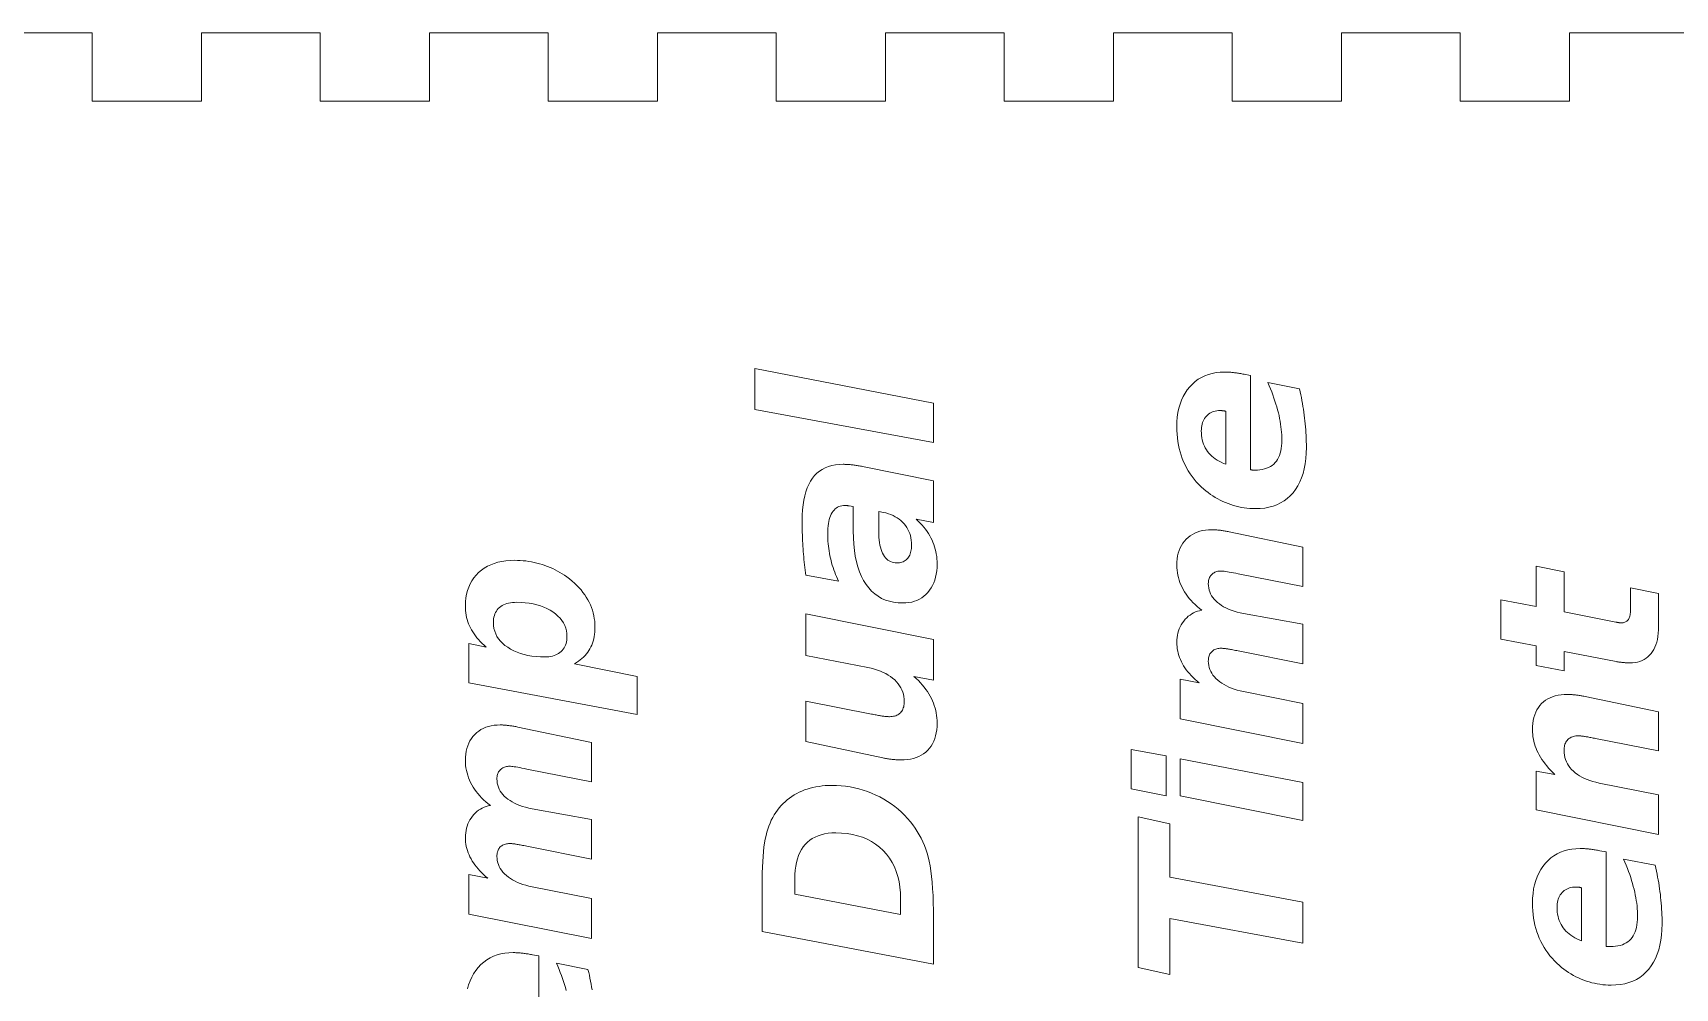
# Model space of a CAD drawing. Header units: millimetres. Extents: x 0 to 555, y 0 to 274.
# Drawn here: x 417.5 to 489.5, y 232.1 to 274 of the extents above; entities that cross this region are included whole.
import ezdxf

# ---------------------------------------------------------------- set-up
doc = ezdxf.new("R2010")
doc.units = ezdxf.units.MM
doc.layers.get('0').update_dxf_attribs({"linetype": 'CONTINUOUS', "lineweight": 0})

msp = doc.modelspace()

# ---------------------------------------------------------------- linework, layer by layer
for p, q in [((414.9, 274), (420.1, 274)), ((420.1, 274), (420.1, 271)), ((424.9, 271), (424.9, 274)), ((424.9, 274), (430.1, 274)), ((430.1, 274), (430.1, 271)), ((434.9, 271), (434.9, 274)), ((434.9, 274), (440.1, 274)), ((440.1, 274), (440.1, 271)), ((444.9, 271), (444.9, 274)), ((444.9, 274), (450.1, 274)), ((450.1, 274), (450.1, 271)), ((454.9, 271), (454.9, 274)), ((454.9, 274), (460.1, 274)), ((460.1, 274), (460.1, 271)), ((464.9, 271), (464.9, 274)), ((464.9, 274), (470.1, 274)), ((470.1, 274), (470.1, 271)), ((474.9, 271), (474.9, 274)), ((474.9, 274), (480.1, 274)), ((480.1, 274), (480.1, 271)), ((484.9, 271), (484.9, 274)), ((484.9, 274), (490.1, 274)), ((420.1, 271), (424.9, 271)), ((430.1, 271), (434.9, 271)), ((440.1, 271), (444.9, 271)), ((450.1, 271), (454.9, 271)), ((460.1, 271), (464.9, 271)), ((470.1, 271), (474.9, 271)), ((480.1, 271), (484.9, 271))]:
    msp.add_line(p, q)
for points in [[(449.16, 257.48), (449.16, 259.28), (457, 257.765), (457, 256.04), (449.16, 257.48)], [(470.618, 259.03), (470.896, 258.98), (470.896, 254.835), (470.903, 254.835), (470.911, 254.835), (470.919, 254.835), (470.927, 254.834), (470.937, 254.834), (470.947, 254.833), (470.957, 254.833), (470.968, 254.832), (470.98, 254.831), (470.992, 254.83), (471.004, 254.829), (471.016, 254.829), (471.027, 254.828), (471.037, 254.827), (471.047, 254.827), (471.057, 254.826), (471.065, 254.826), (471.073, 254.826), (471.081, 254.826), (471.088, 254.826), (471.205, 254.829), (471.315, 254.839), (471.42, 254.855), (471.518, 254.878), (471.611, 254.908), (471.697, 254.944), (471.778, 254.987), (471.852, 255.036), (471.921, 255.092), (471.983, 255.154), (472.039, 255.223), (472.089, 255.299), (472.134, 255.381), (472.172, 255.47), (472.205, 255.566), (472.231, 255.668), (472.252, 255.777), (472.267, 255.892), (472.275, 256.015), (472.278, 256.143), (472.277, 256.257), (472.272, 256.372), (472.265, 256.489), (472.254, 256.607), (472.24, 256.726), (472.223, 256.846), (472.203, 256.968), (472.18, 257.091), (472.154, 257.215), (472.125, 257.341), (472.092, 257.468), (472.056, 257.596), (472.018, 257.725), (471.976, 257.856), (471.932, 257.988), (471.884, 258.121), (471.833, 258.255), (471.78, 258.391), (471.723, 258.528), (471.664, 258.666), (473.046, 258.39), (473.077, 258.261), (473.106, 258.133), (473.133, 258.004), (473.158, 257.876), (473.182, 257.748), (473.204, 257.62), (473.225, 257.493), (473.244, 257.365), (473.261, 257.238), (473.277, 257.11), (473.291, 256.983), (473.304, 256.856), (473.316, 256.728), (473.326, 256.6), (473.334, 256.471), (473.341, 256.341), (473.347, 256.212), (473.351, 256.081), (473.353, 255.95), (473.354, 255.819), (473.348, 255.568), (473.33, 255.329), (473.301, 255.101), (473.26, 254.885), (473.208, 254.681), (473.144, 254.488), (473.068, 254.307), (472.98, 254.138), (472.881, 253.98), (472.77, 253.834), (472.648, 253.702), (472.517, 253.583), (472.376, 253.478), (472.225, 253.387), (472.064, 253.311), (471.894, 253.248), (471.714, 253.199), (471.525, 253.164), (471.326, 253.143), (471.117, 253.136), (470.993, 253.138), (470.871, 253.145), (470.749, 253.156), (470.628, 253.171), (470.507, 253.191), (470.388, 253.215), (470.269, 253.244), (470.151, 253.277), (470.033, 253.315), (469.917, 253.357), (469.801, 253.403), (469.687, 253.453), (469.576, 253.507), (469.466, 253.565), (469.358, 253.627), (469.252, 253.693), (469.149, 253.764), (469.047, 253.838), (468.947, 253.916), (468.849, 253.998), (468.736, 254.099), (468.629, 254.205), (468.527, 254.315), (468.431, 254.428), (468.34, 254.545), (468.255, 254.667), (468.175, 254.792), (468.102, 254.921), (468.033, 255.054), (467.97, 255.19), (467.913, 255.331), (467.862, 255.475), (467.817, 255.622), (467.778, 255.771), (467.745, 255.924), (467.718, 256.08), (467.697, 256.239), (467.682, 256.401), (467.673, 256.566), (467.67, 256.734), (467.676, 256.949), (467.693, 257.155), (467.721, 257.352), (467.761, 257.54), (467.812, 257.719), (467.874, 257.889), (467.948, 258.05), (468.033, 258.202), (468.129, 258.345), (468.237, 258.478), (468.354, 258.602), (468.479, 258.712), (468.612, 258.809), (468.753, 258.893), (468.902, 258.964), (469.059, 259.023), (469.224, 259.068), (469.396, 259.1), (469.577, 259.12), (469.766, 259.126), (469.803, 259.126), (469.841, 259.125), (469.88, 259.124), (469.919, 259.123), (469.958, 259.12), (469.998, 259.118), (470.038, 259.115), (470.079, 259.111), (470.12, 259.107), (470.162, 259.102), (470.204, 259.098), (470.247, 259.093), (470.29, 259.087), (470.335, 259.081), (470.38, 259.074), (470.426, 259.066), (470.473, 259.058), (470.52, 259.049), (470.569, 259.04), (470.618, 259.03)], [(469.821, 257.406), (469.808, 257.409), (469.796, 257.412), (469.783, 257.415), (469.771, 257.418), (469.758, 257.42), (469.746, 257.422), (469.733, 257.424), (469.721, 257.426), (469.708, 257.428), (469.696, 257.43), (469.683, 257.431), (469.67, 257.432), (469.657, 257.433), (469.645, 257.434), (469.632, 257.435), (469.619, 257.436), (469.606, 257.436), (469.594, 257.437), (469.581, 257.437), (469.569, 257.437), (469.495, 257.434), (469.424, 257.427), (469.357, 257.415), (469.292, 257.398), (469.23, 257.376), (469.172, 257.35), (469.117, 257.318), (469.064, 257.282), (469.015, 257.24), (468.969, 257.194), (468.926, 257.145), (468.888, 257.092), (468.855, 257.035), (468.826, 256.975), (468.801, 256.912), (468.781, 256.845), (468.766, 256.775), (468.755, 256.701), (468.748, 256.624), (468.746, 256.544), (468.748, 256.44), (468.757, 256.339), (468.77, 256.241), (468.789, 256.147), (468.814, 256.056), (468.844, 255.967), (468.88, 255.882), (468.921, 255.801), (468.967, 255.722), (469.019, 255.646), (469.076, 255.575), (469.138, 255.506), (469.205, 255.441), (469.278, 255.38), (469.355, 255.322), (469.438, 255.267), (469.526, 255.216), (469.619, 255.168), (469.717, 255.123), (469.821, 255.082), (469.821, 257.406)], [(453.89, 254.988), (457, 254.353), (457, 252.528), (456.237, 252.68), (456.33, 252.592), (456.417, 252.504), (456.499, 252.414), (456.576, 252.324), (456.648, 252.233), (456.715, 252.14), (456.778, 252.047), (456.835, 251.952), (456.888, 251.857), (456.935, 251.76), (456.978, 251.663), (457.016, 251.564), (457.05, 251.463), (457.079, 251.36), (457.104, 251.256), (457.124, 251.15), (457.14, 251.043), (457.151, 250.934), (457.158, 250.823), (457.16, 250.71), (457.156, 250.556), (457.144, 250.408), (457.123, 250.267), (457.095, 250.132), (457.058, 250.004), (457.013, 249.882), (456.96, 249.767), (456.899, 249.658), (456.83, 249.556), (456.753, 249.46), (456.668, 249.373), (456.578, 249.294), (456.483, 249.225), (456.381, 249.166), (456.274, 249.115), (456.162, 249.074), (456.044, 249.041), (455.92, 249.018), (455.79, 249.005), (455.655, 249), (455.449, 249.008), (455.253, 249.033), (455.067, 249.073), (454.89, 249.13), (454.724, 249.203), (454.567, 249.293), (454.421, 249.398), (454.284, 249.52), (454.157, 249.658), (454.04, 249.812), (453.934, 249.983), (453.838, 250.167), (453.754, 250.366), (453.682, 250.579), (453.62, 250.807), (453.57, 251.049), (453.53, 251.305), (453.502, 251.576), (453.486, 251.861), (453.48, 252.16), (453.48, 253.235), (453.3, 253.255), (453.284, 253.258), (453.27, 253.261), (453.256, 253.264), (453.243, 253.267), (453.231, 253.269), (453.22, 253.271), (453.21, 253.272), (453.201, 253.273), (453.192, 253.274), (453.185, 253.275), (453.178, 253.275), (453.171, 253.276), (453.165, 253.276), (453.158, 253.277), (453.152, 253.277), (453.146, 253.277), (453.14, 253.277), (453.134, 253.277), (453.128, 253.277), (453.123, 253.278), (453.049, 253.274), (452.979, 253.265), (452.913, 253.249), (452.85, 253.227), (452.791, 253.199), (452.736, 253.165), (452.685, 253.124), (452.637, 253.077), (452.593, 253.024), (452.553, 252.965), (452.516, 252.899), (452.483, 252.828), (452.454, 252.75), (452.429, 252.667), (452.408, 252.577), (452.391, 252.481), (452.377, 252.379), (452.368, 252.271), (452.362, 252.157), (452.36, 252.038), (452.361, 251.927), (452.365, 251.818), (452.371, 251.709), (452.379, 251.601), (452.39, 251.493), (452.403, 251.386), (452.419, 251.28), (452.437, 251.174), (452.457, 251.069), (452.48, 250.965), (452.505, 250.861), (452.533, 250.758), (452.563, 250.656), (452.595, 250.555), (452.63, 250.454), (452.667, 250.354), (452.707, 250.254), (452.749, 250.155), (452.793, 250.057), (452.84, 249.96), (451.4, 250.215), (451.385, 250.328), (451.37, 250.442), (451.357, 250.556), (451.344, 250.671), (451.332, 250.787), (451.32, 250.903), (451.31, 251.019), (451.3, 251.137), (451.291, 251.254), (451.283, 251.373), (451.274, 251.491), (451.267, 251.611), (451.261, 251.732), (451.255, 251.854), (451.251, 251.976), (451.247, 252.1), (451.244, 252.224), (451.242, 252.349), (451.24, 252.475), (451.24, 252.603), (451.244, 252.847), (451.258, 253.079), (451.28, 253.297), (451.312, 253.503), (451.352, 253.696), (451.401, 253.876), (451.459, 254.043), (451.526, 254.198), (451.602, 254.339), (451.688, 254.467), (451.781, 254.584), (451.884, 254.688), (451.997, 254.78), (452.118, 254.86), (452.249, 254.927), (452.39, 254.982), (452.54, 255.025), (452.699, 255.056), (452.867, 255.074), (453.045, 255.08), (453.081, 255.08), (453.117, 255.079), (453.155, 255.078), (453.193, 255.076), (453.231, 255.074), (453.271, 255.072), (453.311, 255.069), (453.351, 255.066), (453.393, 255.062), (453.435, 255.058), (453.477, 255.053), (453.52, 255.048), (453.564, 255.042), (453.609, 255.036), (453.654, 255.029), (453.7, 255.021), (453.746, 255.014), (453.793, 255.005), (453.841, 254.997), (453.89, 254.988)], [(454.6, 252.14), (454.602, 252.007), (454.608, 251.88), (454.618, 251.76), (454.632, 251.647), (454.651, 251.541), (454.673, 251.441), (454.699, 251.347), (454.73, 251.261), (454.764, 251.181), (454.803, 251.108), (454.845, 251.041), (454.891, 250.982), (454.941, 250.93), (454.995, 250.885), (455.053, 250.847), (455.115, 250.816), (455.18, 250.791), (455.25, 250.774), (455.323, 250.763), (455.4, 250.76), (455.458, 250.762), (455.514, 250.768), (455.567, 250.778), (455.618, 250.793), (455.666, 250.811), (455.712, 250.834), (455.755, 250.86), (455.796, 250.891), (455.834, 250.926), (455.87, 250.965), (455.902, 251.008), (455.931, 251.054), (455.957, 251.103), (455.979, 251.156), (455.997, 251.211), (456.013, 251.27), (456.025, 251.331), (456.033, 251.396), (456.038, 251.464), (456.04, 251.535), (456.037, 251.645), (456.027, 251.752), (456.011, 251.854), (455.988, 251.953), (455.959, 252.049), (455.923, 252.14), (455.881, 252.228), (455.832, 252.313), (455.777, 252.393), (455.715, 252.47), (455.647, 252.543), (455.574, 252.611), (455.496, 252.674), (455.413, 252.732), (455.324, 252.785), (455.23, 252.833), (455.13, 252.876), (455.025, 252.914), (454.915, 252.947), (454.8, 252.975), (454.6, 253.017), (454.6, 252.14)], [(468.765, 248.682), (468.661, 248.763), (468.563, 248.846), (468.469, 248.932), (468.38, 249.02), (468.297, 249.109), (468.218, 249.201), (468.145, 249.296), (468.076, 249.392), (468.012, 249.491), (467.954, 249.591), (467.9, 249.694), (467.852, 249.797), (467.809, 249.902), (467.772, 250.007), (467.741, 250.113), (467.716, 250.219), (467.696, 250.327), (467.682, 250.435), (467.673, 250.544), (467.67, 250.654), (467.675, 250.796), (467.687, 250.932), (467.707, 251.062), (467.736, 251.185), (467.773, 251.302), (467.818, 251.414), (467.871, 251.519), (467.933, 251.617), (468.003, 251.71), (468.081, 251.797), (468.165, 251.876), (468.256, 251.947), (468.353, 252.01), (468.456, 252.064), (468.565, 252.11), (468.68, 252.148), (468.801, 252.177), (468.929, 252.198), (469.062, 252.21), (469.202, 252.214), (469.232, 252.214), (469.263, 252.213), (469.295, 252.212), (469.328, 252.211), (469.361, 252.208), (469.396, 252.206), (469.431, 252.203), (469.467, 252.199), (469.504, 252.195), (469.542, 252.19), (469.581, 252.186), (469.62, 252.181), (469.661, 252.175), (469.703, 252.169), (469.745, 252.163), (469.789, 252.156), (469.834, 252.148), (469.88, 252.14), (469.926, 252.132), (469.974, 252.123), (473.2, 251.446), (473.2, 249.726), (470.44, 250.263), (470.368, 250.278), (470.255, 250.301), (470.151, 250.323), (470.054, 250.341), (469.967, 250.357), (469.887, 250.371), (469.816, 250.382), (469.754, 250.391), (469.7, 250.397), (469.654, 250.401), (469.617, 250.402), (469.566, 250.401), (469.517, 250.396), (469.47, 250.389), (469.425, 250.379), (469.383, 250.365), (469.343, 250.349), (469.305, 250.329), (469.269, 250.307), (469.235, 250.282), (469.204, 250.254), (469.175, 250.223), (469.15, 250.19), (469.127, 250.155), (469.107, 250.117), (469.091, 250.078), (469.077, 250.036), (469.066, 249.992), (469.059, 249.946), (469.054, 249.898), (469.053, 249.848), (469.057, 249.752), (469.069, 249.659), (469.089, 249.569), (469.117, 249.482), (469.153, 249.398), (469.197, 249.317), (469.249, 249.239), (469.309, 249.164), (469.377, 249.092), (469.454, 249.022), (469.537, 248.957), (469.627, 248.895), (469.724, 248.837), (469.827, 248.782), (469.938, 248.732), (470.055, 248.685), (470.18, 248.643), (470.311, 248.604), (470.449, 248.569), (470.594, 248.538), (473.2, 248.067), (473.2, 246.33), (470.438, 246.884), (470.368, 246.898), (470.303, 246.911), (470.24, 246.923), (470.181, 246.935), (470.126, 246.945), (470.074, 246.955), (470.026, 246.964), (469.981, 246.972), (469.94, 246.979), (469.902, 246.985), (469.867, 246.99), (469.833, 246.995), (469.8, 246.999), (469.769, 247.003), (469.739, 247.006), (469.711, 247.009), (469.685, 247.011), (469.66, 247.012), (469.636, 247.013), (469.614, 247.014), (469.563, 247.012), (469.513, 247.008), (469.466, 247), (469.422, 246.99), (469.379, 246.976), (469.339, 246.96), (469.301, 246.941), (469.266, 246.918), (469.233, 246.893), (469.202, 246.865), (469.173, 246.834), (469.148, 246.801), (469.126, 246.765), (469.106, 246.727), (469.09, 246.687), (469.077, 246.644), (469.066, 246.599), (469.059, 246.551), (469.054, 246.502), (469.053, 246.45), (469.057, 246.356), (469.069, 246.264), (469.09, 246.175), (469.119, 246.088), (469.157, 246.003), (469.202, 245.921), (469.256, 245.841), (469.319, 245.763), (469.389, 245.688), (469.468, 245.614), (469.554, 245.545), (469.645, 245.48), (469.743, 245.419), (469.846, 245.363), (469.956, 245.311), (470.071, 245.264), (470.193, 245.221), (470.32, 245.182), (470.454, 245.148), (470.594, 245.118), (473.2, 244.599), (473.2, 242.845), (467.824, 243.92), (467.824, 245.653), (468.654, 245.494), (468.559, 245.574), (468.468, 245.655), (468.382, 245.737), (468.302, 245.819), (468.225, 245.903), (468.154, 245.988), (468.088, 246.073), (468.026, 246.16), (467.969, 246.248), (467.918, 246.337), (467.871, 246.427), (467.829, 246.518), (467.792, 246.61), (467.759, 246.702), (467.732, 246.795), (467.71, 246.889), (467.693, 246.984), (467.68, 247.079), (467.673, 247.176), (467.67, 247.273), (467.673, 247.38), (467.683, 247.485), (467.698, 247.586), (467.72, 247.684), (467.747, 247.779), (467.781, 247.871), (467.821, 247.96), (467.867, 248.046), (467.919, 248.129), (467.978, 248.209), (468.04, 248.284), (468.107, 248.354), (468.176, 248.417), (468.25, 248.473), (468.327, 248.524), (468.407, 248.568), (468.491, 248.606), (468.579, 248.637), (468.67, 248.663), (468.765, 248.682)], [(441.251, 246.331), (443.997, 245.779), (443.997, 244.114), (436.624, 245.496), (436.624, 247.226), (437.38, 247.068), (437.289, 247.149), (437.204, 247.23), (437.123, 247.312), (437.047, 247.395), (436.976, 247.478), (436.909, 247.563), (436.848, 247.648), (436.792, 247.734), (436.74, 247.821), (436.694, 247.908), (436.651, 247.997), (436.613, 248.088), (436.58, 248.18), (436.551, 248.274), (436.526, 248.37), (436.506, 248.467), (436.49, 248.566), (436.479, 248.667), (436.473, 248.769), (436.47, 248.873), (436.476, 249.054), (436.494, 249.227), (436.523, 249.392), (436.563, 249.55), (436.616, 249.7), (436.679, 249.842), (436.755, 249.977), (436.842, 250.104), (436.941, 250.223), (437.051, 250.334), (437.171, 250.437), (437.299, 250.528), (437.436, 250.609), (437.582, 250.678), (437.735, 250.738), (437.897, 250.786), (438.068, 250.824), (438.247, 250.85), (438.434, 250.867), (438.63, 250.872), (438.755, 250.87), (438.879, 250.865), (439.002, 250.855), (439.124, 250.842), (439.246, 250.825), (439.367, 250.805), (439.488, 250.78), (439.607, 250.752), (439.726, 250.72), (439.845, 250.685), (439.961, 250.646), (440.076, 250.603), (440.188, 250.558), (440.299, 250.509), (440.407, 250.456), (440.513, 250.401), (440.617, 250.342), (440.72, 250.279), (440.82, 250.214), (440.918, 250.145), (441.036, 250.055), (441.149, 249.963), (441.256, 249.868), (441.357, 249.771), (441.452, 249.672), (441.541, 249.571), (441.624, 249.467), (441.702, 249.361), (441.773, 249.252), (441.839, 249.142), (441.899, 249.029), (441.952, 248.916), (442, 248.8), (442.04, 248.683), (442.075, 248.564), (442.103, 248.444), (442.125, 248.322), (442.141, 248.198), (442.15, 248.073), (442.154, 247.946), (442.151, 247.836), (442.145, 247.728), (442.134, 247.625), (442.119, 247.524), (442.099, 247.427), (442.075, 247.333), (442.047, 247.242), (442.014, 247.155), (441.977, 247.072), (441.935, 246.991), (441.889, 246.914), (441.837, 246.84), (441.781, 246.767), (441.72, 246.698), (441.654, 246.631), (441.583, 246.566), (441.507, 246.503), (441.427, 246.444), (441.341, 246.386), (441.251, 246.331)], [(441.251, 246.331), (443.997, 245.779), (443.997, 244.114), (436.624, 245.496), (436.624, 247.226), (437.38, 247.068), (437.289, 247.149), (437.204, 247.23), (437.123, 247.312), (437.047, 247.395), (436.976, 247.478), (436.909, 247.563), (436.848, 247.648), (436.792, 247.734), (436.74, 247.821), (436.694, 247.908), (436.651, 247.997), (436.613, 248.088), (436.58, 248.18), (436.551, 248.274), (436.526, 248.37), (436.506, 248.467), (436.49, 248.566), (436.479, 248.667), (436.473, 248.769), (436.47, 248.873), (436.476, 249.054), (436.494, 249.227), (436.523, 249.392), (436.563, 249.55), (436.616, 249.7), (436.679, 249.842), (436.755, 249.977), (436.842, 250.104), (436.941, 250.223), (437.051, 250.334), (437.171, 250.437), (437.299, 250.528), (437.436, 250.609), (437.582, 250.678), (437.735, 250.738), (437.897, 250.786), (438.068, 250.824), (438.247, 250.85), (438.434, 250.867), (438.63, 250.872), (438.755, 250.87), (438.879, 250.865), (439.002, 250.855), (439.124, 250.842), (439.246, 250.825), (439.367, 250.805), (439.488, 250.78), (439.607, 250.752), (439.726, 250.72), (439.845, 250.685), (439.961, 250.646), (440.076, 250.603), (440.188, 250.558), (440.299, 250.509), (440.407, 250.456), (440.513, 250.401), (440.617, 250.342), (440.72, 250.279), (440.82, 250.214), (440.918, 250.145), (441.036, 250.055), (441.149, 249.963), (441.256, 249.868), (441.357, 249.771), (441.452, 249.672), (441.541, 249.571), (441.624, 249.467), (441.702, 249.361), (441.773, 249.252), (441.839, 249.142), (441.899, 249.029), (441.952, 248.916), (442, 248.8), (442.04, 248.683), (442.075, 248.564), (442.103, 248.444), (442.125, 248.322), (442.141, 248.198), (442.15, 248.073), (442.154, 247.946), (442.151, 247.836), (442.145, 247.728), (442.134, 247.625), (442.119, 247.524), (442.099, 247.427), (442.075, 247.333), (442.047, 247.242), (442.014, 247.155), (441.977, 247.072), (441.935, 246.991), (441.889, 246.914), (441.837, 246.84), (441.781, 246.767), (441.72, 246.698), (441.654, 246.631), (441.583, 246.566), (441.507, 246.503), (441.427, 246.444), (441.341, 246.386), (441.251, 246.331)], [(481.888, 249.144), (483.424, 248.851), (483.424, 250.608), (484.653, 250.363), (484.653, 248.606), (486.928, 248.165), (486.943, 248.161), (486.958, 248.158), (486.972, 248.154), (486.986, 248.151), (486.999, 248.149), (487.012, 248.146), (487.024, 248.144), (487.036, 248.142), (487.047, 248.14), (487.058, 248.138), (487.068, 248.137), (487.079, 248.136), (487.089, 248.135), (487.099, 248.134), (487.109, 248.133), (487.119, 248.132), (487.129, 248.132), (487.139, 248.131), (487.149, 248.131), (487.158, 248.131), (487.201, 248.133), (487.242, 248.137), (487.28, 248.144), (487.315, 248.155), (487.348, 248.168), (487.378, 248.184), (487.406, 248.203), (487.432, 248.225), (487.455, 248.25), (487.475, 248.278), (487.493, 248.309), (487.51, 248.344), (487.524, 248.383), (487.537, 248.427), (487.547, 248.474), (487.556, 248.525), (487.563, 248.58), (487.567, 248.639), (487.57, 248.702), (487.571, 248.77), (487.571, 249.658), (488.8, 249.413), (488.8, 247.968), (488.797, 247.816), (488.787, 247.672), (488.771, 247.535), (488.748, 247.405), (488.718, 247.283), (488.682, 247.168), (488.64, 247.06), (488.591, 246.96), (488.536, 246.868), (488.474, 246.782), (488.405, 246.705), (488.332, 246.636), (488.252, 246.574), (488.166, 246.521), (488.075, 246.476), (487.978, 246.44), (487.876, 246.411), (487.767, 246.391), (487.653, 246.378), (487.533, 246.374), (487.506, 246.375), (487.478, 246.375), (487.45, 246.376), (487.422, 246.377), (487.394, 246.378), (487.365, 246.38), (487.335, 246.381), (487.305, 246.384), (487.275, 246.386), (487.245, 246.389), (487.214, 246.392), (487.183, 246.395), (487.152, 246.399), (487.121, 246.403), (487.09, 246.407), (487.059, 246.411), (487.027, 246.416), (486.996, 246.421), (486.964, 246.426), (486.933, 246.432), (484.653, 246.874), (484.653, 246.029), (483.424, 246.264), (483.424, 247.118), (481.888, 247.416), (481.888, 249.144)], [(481.888, 249.144), (483.424, 248.851), (483.424, 250.608), (484.653, 250.363), (484.653, 248.606), (486.928, 248.165), (486.943, 248.161), (486.958, 248.158), (486.972, 248.154), (486.986, 248.151), (486.999, 248.149), (487.012, 248.146), (487.024, 248.144), (487.036, 248.142), (487.047, 248.14), (487.058, 248.138), (487.068, 248.137), (487.079, 248.136), (487.089, 248.135), (487.099, 248.134), (487.109, 248.133), (487.119, 248.132), (487.129, 248.132), (487.139, 248.131), (487.149, 248.131), (487.158, 248.131), (487.201, 248.133), (487.242, 248.137), (487.28, 248.144), (487.315, 248.155), (487.348, 248.168), (487.378, 248.184), (487.406, 248.203), (487.432, 248.225), (487.455, 248.25), (487.475, 248.278), (487.493, 248.309), (487.51, 248.344), (487.524, 248.383), (487.537, 248.427), (487.547, 248.474), (487.556, 248.525), (487.563, 248.58), (487.567, 248.639), (487.57, 248.702), (487.571, 248.77), (487.571, 249.658), (488.8, 249.413), (488.8, 247.968), (488.797, 247.816), (488.787, 247.672), (488.771, 247.535), (488.748, 247.405), (488.718, 247.283), (488.682, 247.168), (488.64, 247.06), (488.591, 246.96), (488.536, 246.868), (488.474, 246.782), (488.405, 246.705), (488.332, 246.636), (488.252, 246.574), (488.166, 246.521), (488.075, 246.476), (487.978, 246.44), (487.876, 246.411), (487.767, 246.391), (487.653, 246.378), (487.533, 246.374), (487.506, 246.375), (487.478, 246.375), (487.45, 246.376), (487.422, 246.377), (487.394, 246.378), (487.365, 246.38), (487.335, 246.381), (487.305, 246.384), (487.275, 246.386), (487.245, 246.389), (487.214, 246.392), (487.183, 246.395), (487.152, 246.399), (487.121, 246.403), (487.09, 246.407), (487.059, 246.411), (487.027, 246.416), (486.996, 246.421), (486.964, 246.426), (486.933, 246.432), (484.653, 246.874), (484.653, 246.029), (483.424, 246.264), (483.424, 247.118), (481.888, 247.416), (481.888, 249.144)], [(437.699, 248.141), (437.705, 248.01), (437.724, 247.885), (437.756, 247.764), (437.799, 247.648), (437.856, 247.537), (437.925, 247.431), (438.006, 247.33), (438.1, 247.234), (438.207, 247.142), (438.326, 247.056), (438.455, 246.976), (438.591, 246.905), (438.735, 246.842), (438.887, 246.787), (439.046, 246.741), (439.213, 246.703), (439.387, 246.674), (439.569, 246.653), (439.758, 246.64), (439.955, 246.636), (440.044, 246.638), (440.129, 246.646), (440.21, 246.657), (440.287, 246.674), (440.36, 246.695), (440.43, 246.722), (440.495, 246.752), (440.557, 246.788), (440.614, 246.828), (440.668, 246.874), (440.717, 246.923), (440.76, 246.976), (440.799, 247.033), (440.832, 247.093), (440.861, 247.157), (440.884, 247.225), (440.902, 247.297), (440.915, 247.372), (440.922, 247.451), (440.925, 247.534), (440.919, 247.661), (440.9, 247.785), (440.869, 247.903), (440.826, 248.017), (440.771, 248.127), (440.703, 248.232), (440.623, 248.332), (440.53, 248.428), (440.425, 248.52), (440.308, 248.606), (440.181, 248.687), (440.047, 248.758), (439.907, 248.822), (439.759, 248.877), (439.604, 248.923), (439.443, 248.961), (439.274, 248.991), (439.098, 249.012), (438.916, 249.025), (438.726, 249.029), (438.628, 249.027), (438.535, 249.02), (438.447, 249.008), (438.364, 248.992), (438.285, 248.972), (438.211, 248.947), (438.142, 248.917), (438.077, 248.883), (438.018, 248.844), (437.963, 248.801), (437.913, 248.753), (437.868, 248.701), (437.829, 248.646), (437.794, 248.586), (437.765, 248.522), (437.741, 248.454), (437.723, 248.382), (437.71, 248.305), (437.702, 248.225), (437.699, 248.141)], [(437.699, 248.141), (437.705, 248.01), (437.724, 247.885), (437.756, 247.764), (437.799, 247.648), (437.856, 247.537), (437.925, 247.431), (438.006, 247.33), (438.1, 247.234), (438.207, 247.142), (438.326, 247.056), (438.455, 246.976), (438.591, 246.905), (438.735, 246.842), (438.887, 246.787), (439.046, 246.741), (439.213, 246.703), (439.387, 246.674), (439.569, 246.653), (439.758, 246.64), (439.955, 246.636), (440.044, 246.638), (440.129, 246.646), (440.21, 246.657), (440.287, 246.674), (440.36, 246.695), (440.43, 246.722), (440.495, 246.752), (440.557, 246.788), (440.614, 246.828), (440.668, 246.874), (440.717, 246.923), (440.76, 246.976), (440.799, 247.033), (440.832, 247.093), (440.861, 247.157), (440.884, 247.225), (440.902, 247.297), (440.915, 247.372), (440.922, 247.451), (440.925, 247.534), (440.919, 247.661), (440.9, 247.785), (440.869, 247.903), (440.826, 248.017), (440.771, 248.127), (440.703, 248.232), (440.623, 248.332), (440.53, 248.428), (440.425, 248.52), (440.308, 248.606), (440.181, 248.687), (440.047, 248.758), (439.907, 248.822), (439.759, 248.877), (439.604, 248.923), (439.443, 248.961), (439.274, 248.991), (439.098, 249.012), (438.916, 249.025), (438.726, 249.029), (438.628, 249.027), (438.535, 249.02), (438.447, 249.008), (438.364, 248.992), (438.285, 248.972), (438.211, 248.947), (438.142, 248.917), (438.077, 248.883), (438.018, 248.844), (437.963, 248.801), (437.913, 248.753), (437.868, 248.701), (437.829, 248.646), (437.794, 248.586), (437.765, 248.522), (437.741, 248.454), (437.723, 248.382), (437.71, 248.305), (437.702, 248.225), (437.699, 248.141)], [(454.772, 242.208), (451.4, 242.92), (451.4, 244.692), (454.275, 244.132), (454.33, 244.121), (454.384, 244.11), (454.436, 244.099), (454.486, 244.089), (454.534, 244.08), (454.581, 244.071), (454.627, 244.063), (454.67, 244.056), (454.712, 244.049), (454.752, 244.043), (454.791, 244.037), (454.828, 244.033), (454.864, 244.028), (454.897, 244.025), (454.929, 244.022), (454.96, 244.019), (454.989, 244.017), (455.016, 244.016), (455.041, 244.015), (455.065, 244.015), (455.126, 244.017), (455.184, 244.022), (455.239, 244.031), (455.291, 244.043), (455.341, 244.058), (455.388, 244.077), (455.432, 244.1), (455.473, 244.125), (455.512, 244.155), (455.548, 244.188), (455.58, 244.224), (455.61, 244.262), (455.635, 244.305), (455.658, 244.35), (455.677, 244.398), (455.692, 244.449), (455.704, 244.502), (455.713, 244.56), (455.718, 244.619), (455.72, 244.683), (455.716, 244.79), (455.703, 244.895), (455.682, 244.997), (455.652, 245.096), (455.614, 245.192), (455.568, 245.285), (455.513, 245.374), (455.45, 245.461), (455.378, 245.544), (455.298, 245.625), (455.209, 245.702), (455.114, 245.773), (455.013, 245.84), (454.905, 245.901), (454.79, 245.958), (454.669, 246.01), (454.541, 246.057), (454.406, 246.099), (454.265, 246.136), (454.118, 246.168), (451.4, 246.7), (451.4, 248.52), (457, 247.4), (457, 245.62), (456.14, 245.782), (456.24, 245.69), (456.335, 245.596), (456.424, 245.501), (456.509, 245.405), (456.588, 245.308), (456.662, 245.21), (456.731, 245.112), (456.795, 245.012), (456.854, 244.912), (456.907, 244.81), (456.955, 244.708), (456.998, 244.605), (457.036, 244.5), (457.069, 244.395), (457.097, 244.288), (457.12, 244.18), (457.137, 244.071), (457.15, 243.961), (457.157, 243.85), (457.16, 243.738), (457.156, 243.587), (457.143, 243.443), (457.123, 243.307), (457.094, 243.177), (457.056, 243.054), (457.011, 242.938), (456.957, 242.829), (456.894, 242.726), (456.824, 242.631), (456.745, 242.543), (456.658, 242.462), (456.564, 242.39), (456.464, 242.327), (456.356, 242.272), (456.242, 242.226), (456.121, 242.188), (455.993, 242.158), (455.858, 242.137), (455.716, 242.124), (455.567, 242.12), (455.531, 242.12), (455.495, 242.121), (455.458, 242.122), (455.42, 242.124), (455.382, 242.126), (455.344, 242.128), (455.306, 242.131), (455.267, 242.134), (455.227, 242.138), (455.188, 242.142), (455.147, 242.147), (455.107, 242.152), (455.066, 242.158), (455.025, 242.164), (454.984, 242.17), (454.942, 242.177), (454.9, 242.184), (454.858, 242.191), (454.815, 242.199), (454.772, 242.208)], [(485.574, 244.901), (488.8, 244.224), (488.8, 242.522), (486.038, 243.058), (485.985, 243.069), (485.933, 243.079), (485.884, 243.09), (485.836, 243.099), (485.789, 243.108), (485.744, 243.116), (485.701, 243.124), (485.66, 243.131), (485.62, 243.138), (485.582, 243.144), (485.545, 243.15), (485.51, 243.155), (485.476, 243.16), (485.445, 243.164), (485.414, 243.167), (485.385, 243.17), (485.358, 243.172), (485.333, 243.174), (485.309, 243.175), (485.286, 243.175), (485.227, 243.174), (485.171, 243.168), (485.117, 243.16), (485.066, 243.148), (485.018, 243.133), (484.973, 243.115), (484.93, 243.093), (484.89, 243.068), (484.853, 243.039), (484.818, 243.007), (484.787, 242.972), (484.759, 242.934), (484.734, 242.894), (484.712, 242.85), (484.694, 242.804), (484.679, 242.755), (484.668, 242.703), (484.659, 242.648), (484.654, 242.59), (484.653, 242.53), (484.657, 242.426), (484.669, 242.325), (484.69, 242.228), (484.718, 242.133), (484.755, 242.041), (484.801, 241.952), (484.854, 241.867), (484.915, 241.784), (484.985, 241.704), (485.063, 241.627), (485.148, 241.554), (485.239, 241.486), (485.336, 241.422), (485.44, 241.363), (485.55, 241.308), (485.666, 241.258), (485.788, 241.213), (485.917, 241.172), (486.052, 241.136), (486.194, 241.104), (488.8, 240.593), (488.8, 238.848), (483.424, 239.923), (483.424, 241.63), (484.254, 241.474), (484.157, 241.569), (484.065, 241.665), (483.978, 241.76), (483.896, 241.856), (483.819, 241.952), (483.748, 242.048), (483.681, 242.143), (483.62, 242.239), (483.564, 242.335), (483.513, 242.431), (483.467, 242.528), (483.426, 242.626), (483.389, 242.724), (483.358, 242.824), (483.331, 242.924), (483.309, 243.025), (483.292, 243.127), (483.28, 243.229), (483.273, 243.333), (483.27, 243.437), (483.274, 243.583), (483.286, 243.722), (483.306, 243.854), (483.335, 243.979), (483.371, 244.097), (483.415, 244.209), (483.467, 244.314), (483.527, 244.411), (483.595, 244.502), (483.671, 244.586), (483.755, 244.663), (483.845, 244.732), (483.941, 244.793), (484.044, 244.846), (484.154, 244.891), (484.271, 244.927), (484.393, 244.955), (484.523, 244.976), (484.659, 244.988), (484.802, 244.992), (484.834, 244.992), (484.866, 244.991), (484.9, 244.99), (484.934, 244.988), (484.969, 244.986), (485.005, 244.983), (485.041, 244.98), (485.078, 244.977), (485.116, 244.973), (485.154, 244.968), (485.193, 244.963), (485.233, 244.958), (485.273, 244.953), (485.314, 244.947), (485.355, 244.94), (485.398, 244.933), (485.441, 244.926), (485.485, 244.918), (485.529, 244.91), (485.574, 244.901)], [(485.574, 244.901), (488.8, 244.224), (488.8, 242.522), (486.038, 243.058), (485.985, 243.069), (485.933, 243.079), (485.884, 243.09), (485.836, 243.099), (485.789, 243.108), (485.744, 243.116), (485.701, 243.124), (485.66, 243.131), (485.62, 243.138), (485.582, 243.144), (485.545, 243.15), (485.51, 243.155), (485.476, 243.16), (485.445, 243.164), (485.414, 243.167), (485.385, 243.17), (485.358, 243.172), (485.333, 243.174), (485.309, 243.175), (485.286, 243.175), (485.227, 243.174), (485.171, 243.168), (485.117, 243.16), (485.066, 243.148), (485.018, 243.133), (484.973, 243.115), (484.93, 243.093), (484.89, 243.068), (484.853, 243.039), (484.818, 243.007), (484.787, 242.972), (484.759, 242.934), (484.734, 242.894), (484.712, 242.85), (484.694, 242.804), (484.679, 242.755), (484.668, 242.703), (484.659, 242.648), (484.654, 242.59), (484.653, 242.53), (484.657, 242.426), (484.669, 242.325), (484.69, 242.228), (484.718, 242.133), (484.755, 242.041), (484.801, 241.952), (484.854, 241.867), (484.915, 241.784), (484.985, 241.704), (485.063, 241.627), (485.148, 241.554), (485.239, 241.486), (485.336, 241.422), (485.44, 241.363), (485.55, 241.308), (485.666, 241.258), (485.788, 241.213), (485.917, 241.172), (486.052, 241.136), (486.194, 241.104), (488.8, 240.593), (488.8, 238.848), (483.424, 239.923), (483.424, 241.63), (484.254, 241.474), (484.157, 241.569), (484.065, 241.665), (483.978, 241.76), (483.896, 241.856), (483.819, 241.952), (483.748, 242.048), (483.681, 242.143), (483.62, 242.239), (483.564, 242.335), (483.513, 242.431), (483.467, 242.528), (483.426, 242.626), (483.389, 242.724), (483.358, 242.824), (483.331, 242.924), (483.309, 243.025), (483.292, 243.127), (483.28, 243.229), (483.273, 243.333), (483.27, 243.437), (483.274, 243.583), (483.286, 243.722), (483.306, 243.854), (483.335, 243.979), (483.371, 244.097), (483.415, 244.209), (483.467, 244.314), (483.527, 244.411), (483.595, 244.502), (483.671, 244.586), (483.755, 244.663), (483.845, 244.732), (483.941, 244.793), (484.044, 244.846), (484.154, 244.891), (484.271, 244.927), (484.393, 244.955), (484.523, 244.976), (484.659, 244.988), (484.802, 244.992), (484.834, 244.992), (484.866, 244.991), (484.9, 244.99), (484.934, 244.988), (484.969, 244.986), (485.005, 244.983), (485.041, 244.98), (485.078, 244.977), (485.116, 244.973), (485.154, 244.968), (485.193, 244.963), (485.233, 244.958), (485.273, 244.953), (485.314, 244.947), (485.355, 244.94), (485.398, 244.933), (485.441, 244.926), (485.485, 244.918), (485.529, 244.91), (485.574, 244.901)], [(437.565, 240.12), (437.461, 240.201), (437.363, 240.285), (437.269, 240.37), (437.18, 240.458), (437.097, 240.548), (437.018, 240.64), (436.945, 240.734), (436.876, 240.83), (436.812, 240.929), (436.754, 241.03), (436.7, 241.132), (436.652, 241.236), (436.609, 241.34), (436.572, 241.445), (436.541, 241.551), (436.516, 241.658), (436.496, 241.765), (436.482, 241.874), (436.473, 241.983), (436.47, 242.093), (436.475, 242.235), (436.487, 242.37), (436.507, 242.5), (436.536, 242.623), (436.573, 242.741), (436.618, 242.852), (436.671, 242.957), (436.733, 243.056), (436.803, 243.149), (436.881, 243.235), (436.965, 243.315), (437.056, 243.386), (437.153, 243.448), (437.256, 243.502), (437.365, 243.548), (437.48, 243.586), (437.601, 243.615), (437.729, 243.636), (437.862, 243.649), (438.002, 243.653), (438.032, 243.653), (438.063, 243.652), (438.095, 243.651), (438.128, 243.649), (438.161, 243.647), (438.196, 243.644), (438.231, 243.641), (438.267, 243.637), (438.304, 243.633), (438.342, 243.629), (438.381, 243.624), (438.42, 243.619), (438.461, 243.614), (438.503, 243.608), (438.545, 243.601), (438.589, 243.594), (438.634, 243.587), (438.68, 243.579), (438.726, 243.57), (438.774, 243.562), (442, 242.885), (442, 241.164), (439.24, 241.702), (439.168, 241.716), (439.055, 241.74), (438.951, 241.761), (438.854, 241.78), (438.767, 241.796), (438.687, 241.81), (438.616, 241.821), (438.554, 241.83), (438.5, 241.836), (438.454, 241.84), (438.417, 241.841), (438.366, 241.839), (438.317, 241.835), (438.27, 241.827), (438.225, 241.817), (438.183, 241.804), (438.143, 241.787), (438.105, 241.768), (438.069, 241.746), (438.035, 241.72), (438.004, 241.692), (437.975, 241.661), (437.95, 241.628), (437.927, 241.593), (437.907, 241.556), (437.891, 241.516), (437.877, 241.475), (437.866, 241.431), (437.859, 241.385), (437.854, 241.337), (437.853, 241.286), (437.857, 241.19), (437.869, 241.097), (437.889, 241.007), (437.917, 240.92), (437.953, 240.836), (437.997, 240.755), (438.049, 240.677), (438.109, 240.602), (438.177, 240.53), (438.254, 240.461), (438.337, 240.395), (438.427, 240.333), (438.524, 240.275), (438.627, 240.221), (438.738, 240.17), (438.855, 240.124), (438.98, 240.081), (439.111, 240.042), (439.249, 240.007), (439.394, 239.976), (442, 239.506), (442, 237.768), (439.238, 238.322), (439.168, 238.336), (439.103, 238.349), (439.04, 238.362), (438.981, 238.373), (438.926, 238.384), (438.874, 238.393), (438.826, 238.402), (438.781, 238.41), (438.74, 238.417), (438.702, 238.423), (438.667, 238.429), (438.633, 238.434), (438.6, 238.438), (438.569, 238.442), (438.539, 238.445), (438.511, 238.447), (438.485, 238.449), (438.46, 238.451), (438.436, 238.452), (438.414, 238.452), (438.363, 238.451), (438.313, 238.446), (438.266, 238.439), (438.222, 238.428), (438.179, 238.415), (438.139, 238.398), (438.101, 238.379), (438.066, 238.357), (438.033, 238.331), (438.002, 238.303), (437.973, 238.272), (437.948, 238.239), (437.926, 238.203), (437.906, 238.165), (437.89, 238.125), (437.877, 238.082), (437.866, 238.037), (437.859, 237.99), (437.854, 237.94), (437.853, 237.888), (437.857, 237.794), (437.869, 237.703), (437.89, 237.613), (437.919, 237.526), (437.957, 237.442), (438.002, 237.359), (438.056, 237.279), (438.119, 237.201), (438.189, 237.126), (438.268, 237.053), (438.354, 236.983), (438.445, 236.918), (438.543, 236.858), (438.646, 236.802), (438.756, 236.75), (438.871, 236.702), (438.993, 236.659), (439.12, 236.62), (439.254, 236.586), (439.394, 236.556), (442, 236.038), (442, 234.283), (436.624, 235.358), (436.624, 237.091), (437.454, 236.933), (437.359, 237.013), (437.268, 237.093), (437.182, 237.175), (437.102, 237.258), (437.025, 237.341), (436.954, 237.426), (436.888, 237.512), (436.826, 237.599), (436.769, 237.686), (436.718, 237.775), (436.671, 237.865), (436.629, 237.956), (436.592, 238.048), (436.559, 238.14), (436.532, 238.234), (436.51, 238.328), (436.493, 238.422), (436.48, 238.518), (436.473, 238.614), (436.47, 238.711), (436.473, 238.819), (436.483, 238.923), (436.498, 239.024), (436.52, 239.122), (436.547, 239.218), (436.581, 239.31), (436.621, 239.399), (436.667, 239.485), (436.719, 239.567), (436.778, 239.647), (436.84, 239.723), (436.907, 239.792), (436.976, 239.855), (437.05, 239.912), (437.127, 239.962), (437.207, 240.006), (437.291, 240.044), (437.379, 240.076), (437.47, 240.101), (437.565, 240.12)], [(437.565, 240.12), (437.461, 240.201), (437.363, 240.285), (437.269, 240.37), (437.18, 240.458), (437.097, 240.548), (437.018, 240.64), (436.945, 240.734), (436.876, 240.83), (436.812, 240.929), (436.754, 241.03), (436.7, 241.132), (436.652, 241.236), (436.609, 241.34), (436.572, 241.445), (436.541, 241.551), (436.516, 241.658), (436.496, 241.765), (436.482, 241.874), (436.473, 241.983), (436.47, 242.093), (436.475, 242.235), (436.487, 242.37), (436.507, 242.5), (436.536, 242.623), (436.573, 242.741), (436.618, 242.852), (436.671, 242.957), (436.733, 243.056), (436.803, 243.149), (436.881, 243.235), (436.965, 243.315), (437.056, 243.386), (437.153, 243.448), (437.256, 243.502), (437.365, 243.548), (437.48, 243.586), (437.601, 243.615), (437.729, 243.636), (437.862, 243.649), (438.002, 243.653), (438.032, 243.653), (438.063, 243.652), (438.095, 243.651), (438.128, 243.649), (438.161, 243.647), (438.196, 243.644), (438.231, 243.641), (438.267, 243.637), (438.304, 243.633), (438.342, 243.629), (438.381, 243.624), (438.42, 243.619), (438.461, 243.614), (438.503, 243.608), (438.545, 243.601), (438.589, 243.594), (438.634, 243.587), (438.68, 243.579), (438.726, 243.57), (438.774, 243.562), (442, 242.885), (442, 241.164), (439.24, 241.702), (439.168, 241.716), (439.055, 241.74), (438.951, 241.761), (438.854, 241.78), (438.767, 241.796), (438.687, 241.81), (438.616, 241.821), (438.554, 241.83), (438.5, 241.836), (438.454, 241.84), (438.417, 241.841), (438.366, 241.839), (438.317, 241.835), (438.27, 241.827), (438.225, 241.817), (438.183, 241.804), (438.143, 241.787), (438.105, 241.768), (438.069, 241.746), (438.035, 241.72), (438.004, 241.692), (437.975, 241.661), (437.95, 241.628), (437.927, 241.593), (437.907, 241.556), (437.891, 241.516), (437.877, 241.475), (437.866, 241.431), (437.859, 241.385), (437.854, 241.337), (437.853, 241.286), (437.857, 241.19), (437.869, 241.097), (437.889, 241.007), (437.917, 240.92), (437.953, 240.836), (437.997, 240.755), (438.049, 240.677), (438.109, 240.602), (438.177, 240.53), (438.254, 240.461), (438.337, 240.395), (438.427, 240.333), (438.524, 240.275), (438.627, 240.221), (438.738, 240.17), (438.855, 240.124), (438.98, 240.081), (439.111, 240.042), (439.249, 240.007), (439.394, 239.976), (442, 239.506), (442, 237.768), (439.238, 238.322), (439.168, 238.336), (439.103, 238.349), (439.04, 238.362), (438.981, 238.373), (438.926, 238.384), (438.874, 238.393), (438.826, 238.402), (438.781, 238.41), (438.74, 238.417), (438.702, 238.423), (438.667, 238.429), (438.633, 238.434), (438.6, 238.438), (438.569, 238.442), (438.539, 238.445), (438.511, 238.447), (438.485, 238.449), (438.46, 238.451), (438.436, 238.452), (438.414, 238.452), (438.363, 238.451), (438.313, 238.446), (438.266, 238.439), (438.222, 238.428), (438.179, 238.415), (438.139, 238.398), (438.101, 238.379), (438.066, 238.357), (438.033, 238.331), (438.002, 238.303), (437.973, 238.272), (437.948, 238.239), (437.926, 238.203), (437.906, 238.165), (437.89, 238.125), (437.877, 238.082), (437.866, 238.037), (437.859, 237.99), (437.854, 237.94), (437.853, 237.888), (437.857, 237.794), (437.869, 237.703), (437.89, 237.613), (437.919, 237.526), (437.957, 237.442), (438.002, 237.359), (438.056, 237.279), (438.119, 237.201), (438.189, 237.126), (438.268, 237.053), (438.354, 236.983), (438.445, 236.918), (438.543, 236.858), (438.646, 236.802), (438.756, 236.75), (438.871, 236.702), (438.993, 236.659), (439.12, 236.62), (439.254, 236.586), (439.394, 236.556), (442, 236.038), (442, 234.283), (436.624, 235.358), (436.624, 237.091), (437.454, 236.933), (437.359, 237.013), (437.268, 237.093), (437.182, 237.175), (437.102, 237.258), (437.025, 237.341), (436.954, 237.426), (436.888, 237.512), (436.826, 237.599), (436.769, 237.686), (436.718, 237.775), (436.671, 237.865), (436.629, 237.956), (436.592, 238.048), (436.559, 238.14), (436.532, 238.234), (436.51, 238.328), (436.493, 238.422), (436.48, 238.518), (436.473, 238.614), (436.47, 238.711), (436.473, 238.819), (436.483, 238.923), (436.498, 239.024), (436.52, 239.122), (436.547, 239.218), (436.581, 239.31), (436.621, 239.399), (436.667, 239.485), (436.719, 239.567), (436.778, 239.647), (436.84, 239.723), (436.907, 239.792), (436.976, 239.855), (437.05, 239.912), (437.127, 239.962), (437.207, 240.006), (437.291, 240.044), (437.379, 240.076), (437.47, 240.101), (437.565, 240.12)], [(465.674, 240.848), (465.674, 242.576), (467.21, 242.302), (467.21, 240.541), (465.674, 240.848)], [(467.824, 240.541), (467.824, 242.173), (473.2, 241.122), (473.2, 239.466), (467.824, 240.541)], [(449.48, 234.6), (449.48, 236.608), (449.482, 236.893), (449.487, 237.163), (449.496, 237.419), (449.508, 237.66), (449.524, 237.887), (449.543, 238.099), (449.566, 238.296), (449.592, 238.479), (449.622, 238.647), (449.655, 238.8), (449.692, 238.944), (449.733, 239.083), (449.78, 239.217), (449.831, 239.346), (449.886, 239.471), (449.947, 239.59), (450.012, 239.704), (450.081, 239.814), (450.156, 239.918), (450.235, 240.017), (450.318, 240.113), (450.405, 240.203), (450.495, 240.288), (450.589, 240.369), (450.686, 240.445), (450.787, 240.516), (450.891, 240.582), (450.999, 240.644), (451.11, 240.701), (451.225, 240.752), (451.343, 240.8), (451.464, 240.842), (451.588, 240.879), (451.715, 240.911), (451.846, 240.938), (451.979, 240.96), (452.115, 240.978), (452.255, 240.99), (452.397, 240.998), (452.543, 241), (452.746, 240.996), (452.947, 240.983), (453.145, 240.962), (453.342, 240.933), (453.536, 240.895), (453.727, 240.849), (453.916, 240.794), (454.103, 240.731), (454.288, 240.66), (454.47, 240.58), (454.648, 240.493), (454.82, 240.399), (454.986, 240.299), (455.146, 240.191), (455.301, 240.077), (455.45, 239.956), (455.593, 239.828), (455.73, 239.693), (455.862, 239.551), (455.988, 239.403), (456.094, 239.268), (456.195, 239.129), (456.289, 238.986), (456.377, 238.838), (456.458, 238.686), (456.533, 238.53), (456.602, 238.37), (456.664, 238.205), (456.72, 238.036), (456.77, 237.863), (456.814, 237.678), (456.853, 237.475), (456.887, 237.253), (456.917, 237.012), (456.942, 236.752), (456.963, 236.473), (456.979, 236.176), (456.991, 235.859), (456.998, 235.524), (457, 235.17), (457, 233.16), (449.48, 234.6)], [(465.981, 233.014), (465.981, 239.619), (467.363, 239.312), (467.363, 236.977), (473.2, 235.875), (473.2, 234.09), (467.363, 235.165), (467.363, 232.707), (465.981, 233.014)], [(450.92, 236.235), (455.56, 235.347), (455.56, 236.032), (455.552, 236.293), (455.529, 236.543), (455.491, 236.782), (455.437, 237.01), (455.368, 237.226), (455.284, 237.432), (455.184, 237.626), (455.069, 237.809), (454.938, 237.981), (454.793, 238.142), (454.633, 238.29), (454.463, 238.422), (454.282, 238.539), (454.09, 238.64), (453.887, 238.726), (453.674, 238.796), (453.45, 238.85), (453.215, 238.889), (452.969, 238.912), (452.712, 238.92), (452.54, 238.915), (452.376, 238.9), (452.22, 238.874), (452.074, 238.839), (451.936, 238.793), (451.806, 238.737), (451.685, 238.671), (451.573, 238.595), (451.47, 238.509), (451.375, 238.412), (451.289, 238.306), (451.211, 238.19), (451.143, 238.063), (451.084, 237.927), (451.034, 237.781), (450.993, 237.625), (450.961, 237.459), (450.938, 237.284), (450.925, 237.098), (450.92, 236.903), (450.92, 236.235)], [(486.218, 238.138), (486.496, 238.087), (486.496, 233.942), (486.503, 233.942), (486.511, 233.942), (486.519, 233.942), (486.527, 233.942), (486.537, 233.941), (486.547, 233.941), (486.557, 233.94), (486.568, 233.939), (486.58, 233.939), (486.592, 233.938), (486.604, 233.937), (486.616, 233.936), (486.627, 233.935), (486.637, 233.935), (486.647, 233.934), (486.657, 233.934), (486.665, 233.933), (486.673, 233.933), (486.681, 233.933), (486.688, 233.933), (486.805, 233.936), (486.915, 233.946), (487.02, 233.962), (487.118, 233.985), (487.211, 234.015), (487.297, 234.051), (487.378, 234.094), (487.452, 234.143), (487.521, 234.199), (487.583, 234.262), (487.639, 234.331), (487.689, 234.406), (487.734, 234.489), (487.772, 234.578), (487.805, 234.673), (487.831, 234.775), (487.852, 234.884), (487.867, 235), (487.875, 235.122), (487.878, 235.25), (487.877, 235.364), (487.872, 235.48), (487.865, 235.596), (487.854, 235.714), (487.84, 235.833), (487.823, 235.953), (487.803, 236.075), (487.78, 236.198), (487.754, 236.322), (487.725, 236.448), (487.692, 236.575), (487.656, 236.703), (487.618, 236.832), (487.576, 236.963), (487.532, 237.095), (487.484, 237.228), (487.433, 237.362), (487.38, 237.498), (487.323, 237.635), (487.264, 237.773), (488.646, 237.497), (488.677, 237.368), (488.706, 237.24), (488.733, 237.112), (488.758, 236.983), (488.782, 236.855), (488.804, 236.728), (488.825, 236.6), (488.844, 236.472), (488.861, 236.345), (488.877, 236.218), (488.891, 236.091), (488.904, 235.963), (488.916, 235.835), (488.926, 235.707), (488.934, 235.578), (488.941, 235.449), (488.947, 235.319), (488.951, 235.188), (488.953, 235.058), (488.954, 234.926), (488.948, 234.675), (488.93, 234.436), (488.901, 234.208), (488.86, 233.993), (488.808, 233.788), (488.744, 233.596), (488.668, 233.415), (488.58, 233.245), (488.481, 233.088), (488.37, 232.942), (488.248, 232.809), (488.117, 232.69), (487.976, 232.585), (487.825, 232.495), (487.664, 232.418), (487.494, 232.355), (487.314, 232.306), (487.125, 232.271), (486.926, 232.25), (486.717, 232.243), (486.593, 232.245), (486.471, 232.252), (486.349, 232.263), (486.228, 232.279), (486.107, 232.298), (485.988, 232.323), (485.869, 232.351), (485.751, 232.385), (485.633, 232.422), (485.517, 232.464), (485.401, 232.51), (485.287, 232.56), (485.176, 232.614), (485.066, 232.673), (484.958, 232.735), (484.852, 232.801), (484.749, 232.871), (484.647, 232.945), (484.547, 233.023), (484.449, 233.105), (484.336, 233.207), (484.229, 233.312), (484.127, 233.422), (484.031, 233.535), (483.94, 233.653), (483.855, 233.774), (483.775, 233.899), (483.702, 234.028), (483.633, 234.161), (483.57, 234.298), (483.513, 234.438), (483.462, 234.582), (483.417, 234.729), (483.378, 234.879), (483.345, 235.031), (483.318, 235.187), (483.297, 235.346), (483.282, 235.508), (483.273, 235.673), (483.27, 235.841), (483.276, 236.056), (483.293, 236.262), (483.321, 236.459), (483.361, 236.648), (483.412, 236.827), (483.474, 236.997), (483.548, 237.157), (483.633, 237.309), (483.729, 237.452), (483.837, 237.586), (483.954, 237.709), (484.079, 237.819), (484.212, 237.916), (484.353, 238), (484.502, 238.072), (484.659, 238.13), (484.824, 238.175), (484.996, 238.208), (485.177, 238.227), (485.366, 238.234), (485.403, 238.233), (485.441, 238.233), (485.48, 238.231), (485.519, 238.23), (485.558, 238.228), (485.598, 238.225), (485.638, 238.222), (485.679, 238.218), (485.72, 238.214), (485.762, 238.21), (485.804, 238.205), (485.847, 238.2), (485.89, 238.194), (485.935, 238.188), (485.98, 238.181), (486.026, 238.173), (486.073, 238.165), (486.12, 238.157), (486.169, 238.147), (486.218, 238.138)], [(486.218, 238.138), (486.496, 238.087), (486.496, 233.942), (486.503, 233.942), (486.511, 233.942), (486.519, 233.942), (486.527, 233.942), (486.537, 233.941), (486.547, 233.941), (486.557, 233.94), (486.568, 233.939), (486.58, 233.939), (486.592, 233.938), (486.604, 233.937), (486.616, 233.936), (486.627, 233.935), (486.637, 233.935), (486.647, 233.934), (486.657, 233.934), (486.665, 233.933), (486.673, 233.933), (486.681, 233.933), (486.688, 233.933), (486.805, 233.936), (486.915, 233.946), (487.02, 233.962), (487.118, 233.985), (487.211, 234.015), (487.297, 234.051), (487.378, 234.094), (487.452, 234.143), (487.521, 234.199), (487.583, 234.262), (487.639, 234.331), (487.689, 234.406), (487.734, 234.489), (487.772, 234.578), (487.805, 234.673), (487.831, 234.775), (487.852, 234.884), (487.867, 235), (487.875, 235.122), (487.878, 235.25), (487.877, 235.364), (487.872, 235.48), (487.865, 235.596), (487.854, 235.714), (487.84, 235.833), (487.823, 235.953), (487.803, 236.075), (487.78, 236.198), (487.754, 236.322), (487.725, 236.448), (487.692, 236.575), (487.656, 236.703), (487.618, 236.832), (487.576, 236.963), (487.532, 237.095), (487.484, 237.228), (487.433, 237.362), (487.38, 237.498), (487.323, 237.635), (487.264, 237.773), (488.646, 237.497), (488.677, 237.368), (488.706, 237.24), (488.733, 237.112), (488.758, 236.983), (488.782, 236.855), (488.804, 236.728), (488.825, 236.6), (488.844, 236.472), (488.861, 236.345), (488.877, 236.218), (488.891, 236.091), (488.904, 235.963), (488.916, 235.835), (488.926, 235.707), (488.934, 235.578), (488.941, 235.449), (488.947, 235.319), (488.951, 235.188), (488.953, 235.058), (488.954, 234.926), (488.948, 234.675), (488.93, 234.436), (488.901, 234.208), (488.86, 233.993), (488.808, 233.788), (488.744, 233.596), (488.668, 233.415), (488.58, 233.245), (488.481, 233.088), (488.37, 232.942), (488.248, 232.809), (488.117, 232.69), (487.976, 232.585), (487.825, 232.495), (487.664, 232.418), (487.494, 232.355), (487.314, 232.306), (487.125, 232.271), (486.926, 232.25), (486.717, 232.243), (486.593, 232.245), (486.471, 232.252), (486.349, 232.263), (486.228, 232.279), (486.107, 232.298), (485.988, 232.323), (485.869, 232.351), (485.751, 232.385), (485.633, 232.422), (485.517, 232.464), (485.401, 232.51), (485.287, 232.56), (485.176, 232.614), (485.066, 232.673), (484.958, 232.735), (484.852, 232.801), (484.749, 232.871), (484.647, 232.945), (484.547, 233.023), (484.449, 233.105), (484.336, 233.207), (484.229, 233.312), (484.127, 233.422), (484.031, 233.535), (483.94, 233.653), (483.855, 233.774), (483.775, 233.899), (483.702, 234.028), (483.633, 234.161), (483.57, 234.298), (483.513, 234.438), (483.462, 234.582), (483.417, 234.729), (483.378, 234.879), (483.345, 235.031), (483.318, 235.187), (483.297, 235.346), (483.282, 235.508), (483.273, 235.673), (483.27, 235.841), (483.276, 236.056), (483.293, 236.262), (483.321, 236.459), (483.361, 236.648), (483.412, 236.827), (483.474, 236.997), (483.548, 237.157), (483.633, 237.309), (483.729, 237.452), (483.837, 237.586), (483.954, 237.709), (484.079, 237.819), (484.212, 237.916), (484.353, 238), (484.502, 238.072), (484.659, 238.13), (484.824, 238.175), (484.996, 238.208), (485.177, 238.227), (485.366, 238.234), (485.403, 238.233), (485.441, 238.233), (485.48, 238.231), (485.519, 238.23), (485.558, 238.228), (485.598, 238.225), (485.638, 238.222), (485.679, 238.218), (485.72, 238.214), (485.762, 238.21), (485.804, 238.205), (485.847, 238.2), (485.89, 238.194), (485.935, 238.188), (485.98, 238.181), (486.026, 238.173), (486.073, 238.165), (486.12, 238.157), (486.169, 238.147), (486.218, 238.138)], [(485.421, 236.513), (485.408, 236.516), (485.396, 236.519), (485.383, 236.522), (485.371, 236.525), (485.358, 236.527), (485.346, 236.53), (485.333, 236.532), (485.321, 236.534), (485.308, 236.535), (485.296, 236.537), (485.283, 236.538), (485.27, 236.539), (485.257, 236.54), (485.245, 236.541), (485.232, 236.542), (485.219, 236.543), (485.206, 236.543), (485.194, 236.544), (485.181, 236.544), (485.169, 236.544), (485.095, 236.542), (485.024, 236.534), (484.957, 236.522), (484.892, 236.505), (484.83, 236.483), (484.772, 236.457), (484.717, 236.425), (484.664, 236.389), (484.615, 236.348), (484.569, 236.302), (484.526, 236.252), (484.488, 236.199), (484.455, 236.142), (484.426, 236.082), (484.401, 236.019), (484.381, 235.952), (484.366, 235.882), (484.355, 235.809), (484.348, 235.732), (484.346, 235.651), (484.348, 235.547), (484.357, 235.446), (484.37, 235.349), (484.389, 235.254), (484.414, 235.163), (484.444, 235.075), (484.48, 234.99), (484.521, 234.908), (484.567, 234.829), (484.619, 234.754), (484.676, 234.682), (484.738, 234.614), (484.805, 234.549), (484.878, 234.487), (484.955, 234.429), (485.038, 234.374), (485.126, 234.323), (485.219, 234.275), (485.317, 234.231), (485.421, 234.19), (485.421, 236.513)], [(485.421, 236.513), (485.408, 236.516), (485.396, 236.519), (485.383, 236.522), (485.371, 236.525), (485.358, 236.527), (485.346, 236.53), (485.333, 236.532), (485.321, 236.534), (485.308, 236.535), (485.296, 236.537), (485.283, 236.538), (485.27, 236.539), (485.257, 236.54), (485.245, 236.541), (485.232, 236.542), (485.219, 236.543), (485.206, 236.543), (485.194, 236.544), (485.181, 236.544), (485.169, 236.544), (485.095, 236.542), (485.024, 236.534), (484.957, 236.522), (484.892, 236.505), (484.83, 236.483), (484.772, 236.457), (484.717, 236.425), (484.664, 236.389), (484.615, 236.348), (484.569, 236.302), (484.526, 236.252), (484.488, 236.199), (484.455, 236.142), (484.426, 236.082), (484.401, 236.019), (484.381, 235.952), (484.366, 235.882), (484.355, 235.809), (484.348, 235.732), (484.346, 235.651), (484.348, 235.547), (484.357, 235.446), (484.37, 235.349), (484.389, 235.254), (484.414, 235.163), (484.444, 235.075), (484.48, 234.99), (484.521, 234.908), (484.567, 234.829), (484.619, 234.754), (484.676, 234.682), (484.738, 234.614), (484.805, 234.549), (484.878, 234.487), (484.955, 234.429), (485.038, 234.374), (485.126, 234.323), (485.219, 234.275), (485.317, 234.231), (485.421, 234.19), (485.421, 236.513)], [(436.561, 232.083), (436.612, 232.262), (436.674, 232.432), (436.748, 232.593), (436.833, 232.744), (436.929, 232.887), (437.037, 233.021), (437.154, 233.144), (437.279, 233.254), (437.412, 233.351), (437.553, 233.436), (437.702, 233.507), (437.859, 233.565), (438.024, 233.61), (438.196, 233.643), (438.377, 233.662), (438.566, 233.669), (438.603, 233.669), (438.641, 233.668), (438.68, 233.667), (438.719, 233.665), (438.758, 233.663), (438.798, 233.66), (438.838, 233.657), (438.879, 233.653), (438.92, 233.649), (438.962, 233.645), (439.004, 233.64), (439.047, 233.635), (439.09, 233.629), (439.135, 233.623), (439.18, 233.616), (439.226, 233.609), (439.273, 233.6), (439.32, 233.592), (439.369, 233.583), (439.418, 233.573)], [(436.561, 232.083), (436.612, 232.262), (436.674, 232.432), (436.748, 232.593), (436.833, 232.744), (436.929, 232.887), (437.037, 233.021), (437.154, 233.144), (437.279, 233.254), (437.412, 233.351), (437.553, 233.436), (437.702, 233.507), (437.859, 233.565), (438.024, 233.61), (438.196, 233.643), (438.377, 233.662), (438.566, 233.669), (438.603, 233.669), (438.641, 233.668), (438.68, 233.667), (438.719, 233.665), (438.758, 233.663), (438.798, 233.66), (438.838, 233.657), (438.879, 233.653), (438.92, 233.649), (438.962, 233.645), (439.004, 233.64), (439.047, 233.635), (439.09, 233.629), (439.135, 233.623), (439.18, 233.616), (439.226, 233.609), (439.273, 233.6), (439.32, 233.592), (439.369, 233.583), (439.418, 233.573)], [(439.418, 233.573), (439.696, 233.522), (439.696, 229.378)], [(439.418, 233.573), (439.696, 233.522), (439.696, 229.378)], [(440.892, 232.01), (440.856, 232.138), (440.818, 232.268), (440.776, 232.398), (440.732, 232.53), (440.684, 232.663), (440.633, 232.797), (440.58, 232.933), (440.523, 233.07), (440.464, 233.208), (441.846, 232.932), (441.877, 232.803), (441.906, 232.675), (441.933, 232.547), (441.958, 232.419), (441.982, 232.291), (442.004, 232.163), (442.025, 232.035)], [(440.892, 232.01), (440.856, 232.138), (440.818, 232.268), (440.776, 232.398), (440.732, 232.53), (440.684, 232.663), (440.633, 232.797), (440.58, 232.933), (440.523, 233.07), (440.464, 233.208), (441.846, 232.932), (441.877, 232.803), (441.906, 232.675), (441.933, 232.547), (441.958, 232.419), (441.982, 232.291), (442.004, 232.163), (442.025, 232.035)]]:
    msp.add_lwpolyline(points)

doc.saveas('drawing.dxf')
